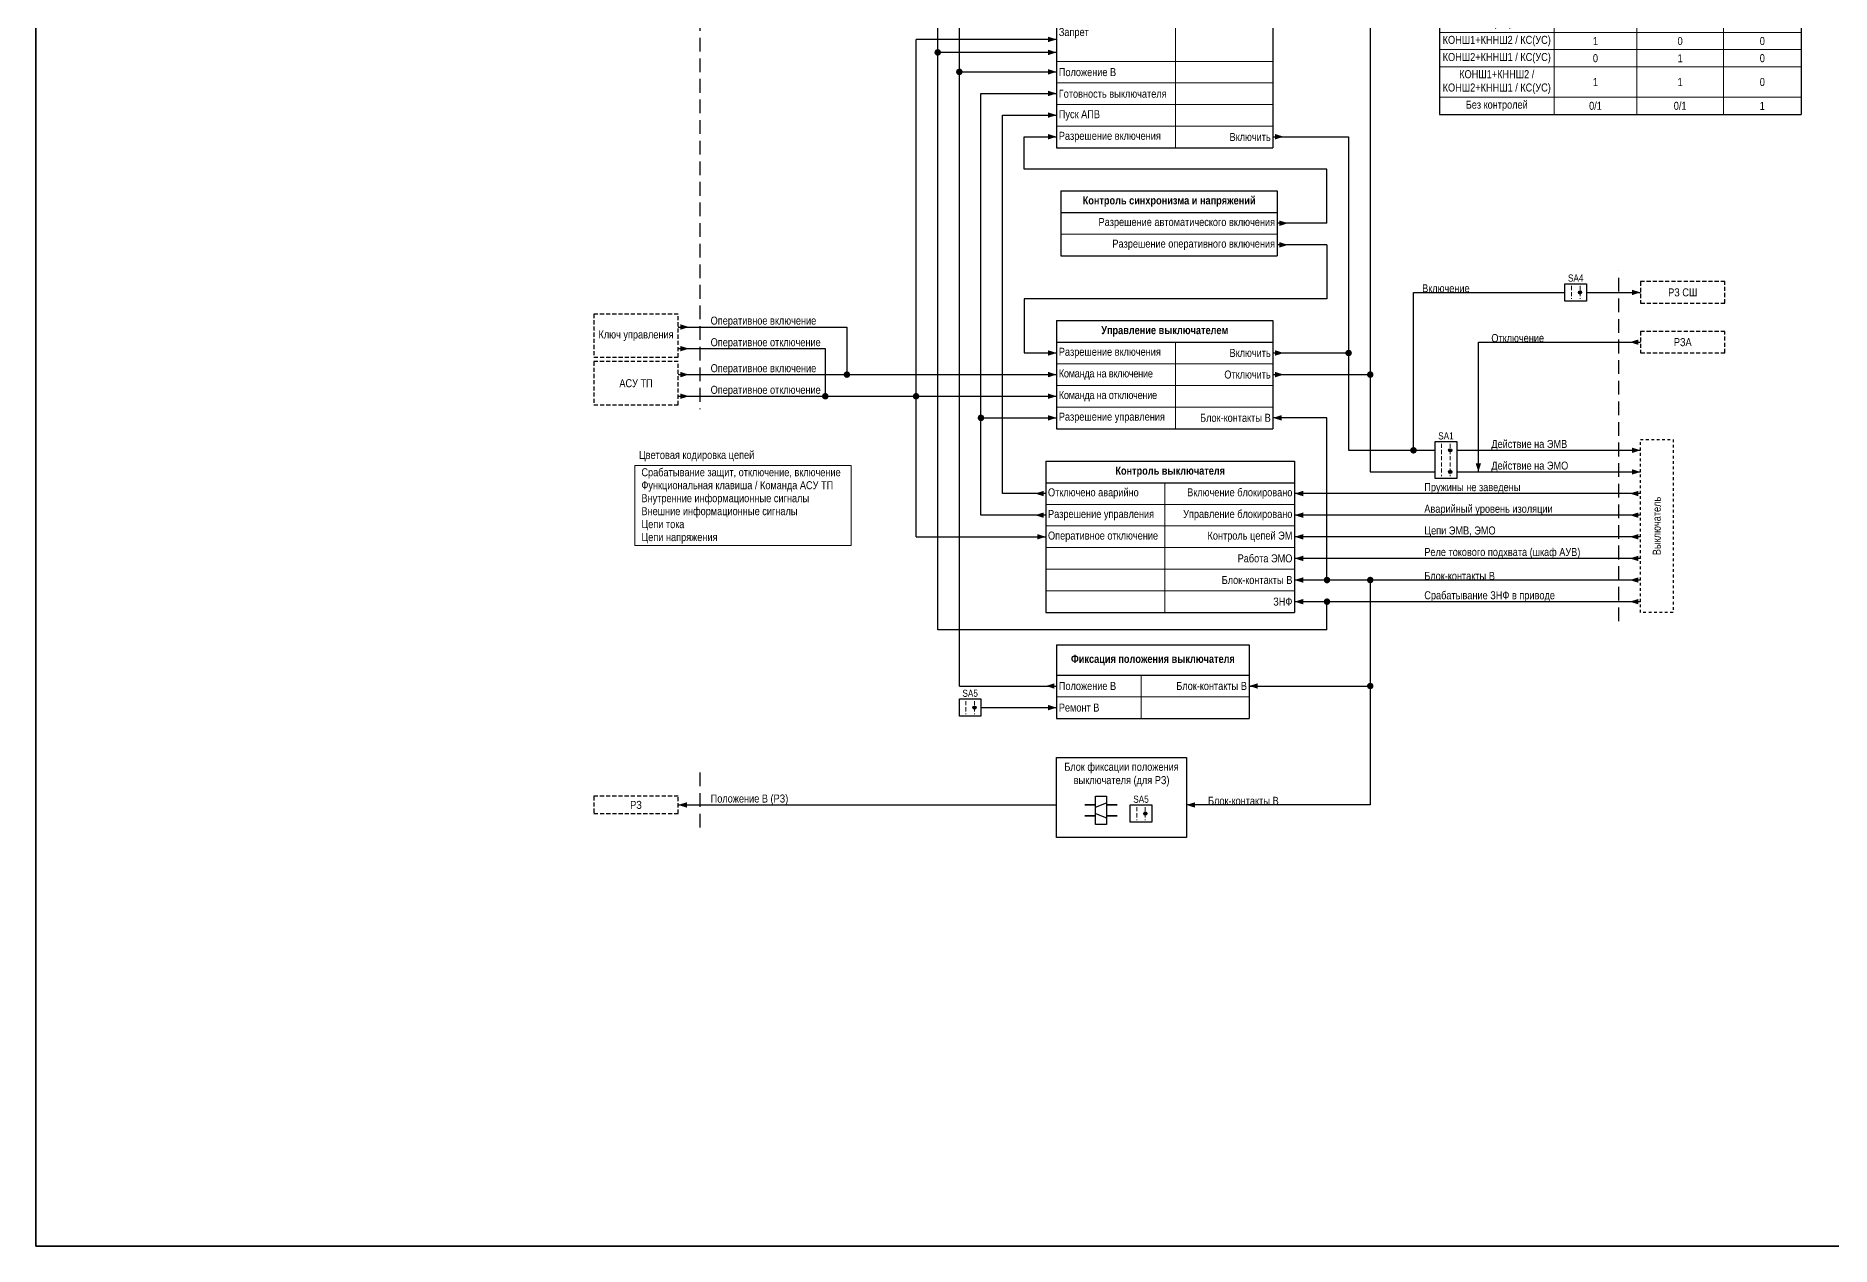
# Model space of a CAD drawing. Header units: millimetres. Extents: x 559 to 4268, y -3459 to 3336.
# Drawn here: x 2873 to 3703, y 244 to 804 of the extents above; entities that cross this region are included whole.
import ezdxf
from ezdxf.enums import TextEntityAlignment as Align

# ---------------------------------------------------------------- set-up
doc = ezdxf.new("R2010")
doc.units = ezdxf.units.MM
doc.linetypes.add('JIS_02_1.2', pattern=[2.5, 1.25, -1.25])
doc.linetypes.add('штриховая2', pattern=[9.525, 6.35, -3.175])
for name, color, linetype, lineweight in [('Основная', 7, 'Continuous', 30), ('Отключение_включение', 1, 'Continuous', 30), ('Тонкая', 7, 'Continuous', 18), ('Цепи внешние', 84, 'Continuous', 30), ('Цепи внутренние', 5, 'Continuous', 30), ('Цепи ТН', 200, 'Continuous', 30), ('Цепи ТТ', 23, 'Continuous', 30), ('Цепь - ФК и АСУ', 132, 'Continuous', 30), ('Штриховая', 7, 'штриховая2', 20)]:
    doc.layers.add(name, color=color, linetype=linetype, lineweight=lineweight)
doc.layers.add('Рамка', color=8, linetype='Continuous', lineweight=35, plot=False)
doc.styles.add('Narrow', font='ARIALN.TTF')
doc.styles.add('Табл дан', font='ARIALN.TTF')
doc.styles.add('Табл загол', font='ARIALNB.TTF')
doc.styles.add('Табл назв', font='ARIALN.TTF')

# ---------------------------------------------------------------- blocks, each defined once
blk = doc.blocks.new('*T81')
at = {"layer": 'Основная', "color": 0, "linetype": 'ByBlock', "lineweight": -2, "transparency": 16777216}
for p, q in [((0, 0), (100, 0)), ((0, 0), (0, -10)), ((100, 0), (100, -10))]:
    blk.add_line(p, q, dxfattribs=at)
at = {"layer": 'Основная', "color": 0, "linetype": 'ByBlock', "lineweight": 30, "transparency": 16777216}
for p, q in [((0, -10), (100, -10)), ((0, -10), (0, -76)), ((100, -10), (100, -76)), ((0, -76), (100, -76))]:
    blk.add_line(p, q, dxfattribs=at)
at = {"layer": 'Основная', "color": 0, "linetype": 'ByBlock', "lineweight": 18, "transparency": 16777216}
for p, q in [((55, -10), (55, -76)), ((0, -36), (100, -36)), ((0, -46), (100, -46)), ((0, -56), (100, -56)), ((0, -66), (100, -66))]:
    blk.add_line(p, q, dxfattribs=at)
at = {"layer": 'Основная', "color": 0, "transparency": 16777216, "char_height": 3.7}
for s, insert, width, attachment_point, style in [('{\\C256;АПВ}', (50, -5), 97, 5, 'Табл загол'), ('Запрет', (1, -23), 53, 4, 'Табл дан'), ('Положение В', (1, -41), 53, 4, 'Табл дан'), ('Готовность выключателя', (1, -51), 53, 4, 'Табл дан'), ('Пуск АПВ', (1, -61), 53, 4, 'Табл дан'), ('Разрешение включения  ', (1, -71), 53, 4, 'Табл дан'), ('Включить', (99, -71), 43, 6, 'Табл дан')]:
    blk.add_mtext(s, dxfattribs=dict(at, insert=insert, width=width, attachment_point=attachment_point, style=style))
blk = doc.blocks.new('Point')
at = {"layer": 'Основная', "color": 0, "const_width": 1.5}
blk.add_lwpolyline([(-0.75, 0, 1), (0.75, 0, 1)], format="xyb", close=True, dxfattribs=at)
blk = doc.blocks.new('*T77')
at = {"layer": 'Defpoints', "color": 8, "linetype": 'ByBlock', "lineweight": 0, "transparency": 16777216}
for p, q in [((0, 0), (167.3, 0)), ((0, 0), (0, -15)), ((167.3, 0), (167.3, -15))]:
    blk.add_line(p, q, dxfattribs=at)
at = {"layer": 'Основная', "color": 0, "linetype": 'ByBlock', "lineweight": -2, "transparency": 16777216}
for p, q in [((0, -15), (167.3, -15)), ((0, -15), (0, -30.87)), ((53, -15), (53, -30.87)), ((167.3, -15), (167.3, -30.87)), ((0, -22.93), (167.3, -22.93)), ((91.3, -22.93), (91.3, -30.87)), ((131.3, -22.93), (131.3, -30.87))]:
    blk.add_line(p, q, dxfattribs=at)
at = {"layer": 'Основная', "color": 0, "linetype": 'ByBlock', "lineweight": 30, "transparency": 16777216}
for p, q in [((0, -30.87), (167.3, -30.87)), ((0, -30.87), (0, -76.69)), ((167.3, -30.87), (167.3, -76.69)), ((0, -76.69), (167.3, -76.69))]:
    blk.add_line(p, q, dxfattribs=at)
at = {"layer": 'Основная', "color": 0, "linetype": 'ByBlock', "lineweight": 18, "transparency": 16777216}
for p, q in [((53, -30.87), (53, -76.69)), ((91.3, -30.87), (91.3, -76.69)), ((131.3, -30.87), (131.3, -76.69)), ((0, -38.8), (167.3, -38.8)), ((0, -46.73), (167.3, -46.73)), ((0, -54.67), (167.3, -54.67)), ((0, -68.75), (167.3, -68.75))]:
    blk.add_line(p, q, dxfattribs=at)
at = {"layer": 'Основная', "color": 0, "transparency": 16777216, "attachment_point": 5}
for s, insert, char_height, width, style in [('Условия включения выключателя', (83.65, -7.5), 4.5, 164.3, 'Табл назв'), ('Режимы', (110.15, -18.97), 3.7, 111.3, 'Табл загол'), ('{\\C256;Без контролей}', (149.3, -26.9), 3.7, 33, 'Табл загол'), ('Условия включения', (26.5, -26.9), 3.7, 50, 'Табл загол'), ('КС(УС)', (26.5, -34.83), 3.7, 51, 'Табл дан'), ('КОНШ1+КННШ2', (72.15, -26.9), 3.7, 35.3, 'Табл загол'), ('0', (72.15, -34.83), 3.7, 36.3, 'Табл дан'), ('КОНШ2+КННШ1', (111.3, -26.9), 3.7, 37, 'Табл загол'), ('0', (111.3, -34.83), 3.7, 38, 'Табл дан'), ('0', (149.3, -34.83), 3.7, 34, 'Табл дан'), ('КОНШ1+КННШ2 / КС(УС)', (26.5, -42.77), 3.7, 51, 'Табл дан'), ('1', (72.15, -42.77), 3.7, 36.3, 'Табл дан'), ('0', (111.3, -42.77), 3.7, 38, 'Табл дан'), ('0', (149.3, -42.77), 3.7, 34, 'Табл дан'), ('КОНШ2+КННШ1 / КС(УС)', (26.5, -50.7), 3.7, 51, 'Табл дан'), ('0', (72.15, -50.7), 3.7, 36.3, 'Табл дан'), ('1', (111.3, -50.7), 3.7, 38, 'Табл дан'), ('0', (149.3, -50.7), 3.7, 34, 'Табл дан'), ('КОНШ1+КННШ2 / КОНШ2+КННШ1 / КС(УС)', (26.5, -61.71), 3.7, 51, 'Табл дан'), ('1', (72.15, -61.71), 3.7, 36.3, 'Табл дан'), ('1', (111.3, -61.71), 3.7, 38, 'Табл дан'), ('0', (149.3, -61.71), 3.7, 34, 'Табл дан'), ('Без контролей', (26.5, -72.72), 3.7, 51, 'Табл дан'), ('\\A1;{\\H1x;0/1}', (72.15, -72.72), 3.7, 36.3, 'Табл дан'), ('\\A1;{\\H1x;0/1}', (111.3, -72.72), 3.7, 38, 'Табл дан'), ('1', (149.3, -72.72), 3.7, 34, 'Табл дан')]:
    blk.add_mtext(s, dxfattribs=dict(at, insert=insert, char_height=char_height, width=width, style=style))
blk = doc.blocks.new('*T102')
at = {"layer": 'Основная', "color": 0, "linetype": 'ByBlock', "lineweight": -2, "transparency": 16777216}
for p, q in [((0, 0), (115, 0)), ((0, 0), (0, -10)), ((115, 0), (115, -10))]:
    blk.add_line(p, q, dxfattribs=at)
at = {"layer": 'Основная', "color": 0, "linetype": 'ByBlock', "lineweight": 30, "transparency": 16777216}
for p, q in [((0, -10), (115, -10)), ((0, -10), (0, -70)), ((115, -10), (115, -70)), ((0, -70), (115, -70))]:
    blk.add_line(p, q, dxfattribs=at)
at = {"layer": 'Основная', "color": 0, "linetype": 'ByBlock', "lineweight": 18, "transparency": 16777216}
for p, q in [((55, -10), (55, -70)), ((0, -20), (115, -20)), ((0, -30), (115, -30)), ((0, -40), (115, -40)), ((0, -50), (115, -50)), ((0, -60), (115, -60))]:
    blk.add_line(p, q, dxfattribs=at)
at = {"layer": 'Основная', "color": 0, "transparency": 16777216, "char_height": 3.7}
for s, insert, width, attachment_point, style in [('Контроль выключателя', (57.5, -5), 112, 5, 'Табл загол'), ('Отключено аварийно', (1, -15), 53, 4, 'Табл дан'), ('Включение блокировано', (114, -15), 58, 6, 'Табл дан'), ('Разрешение управления', (1, -25), 53, 4, 'Табл дан'), ('Управление блокировано', (114, -25), 58, 6, 'Табл дан'), ('Оперативное отключение', (1, -35), 53, 4, 'Табл дан'), ('Контроль цепей ЭМ', (114, -35), 58, 6, 'Табл дан'), ('Работа ЭМО', (114, -45), 58, 6, 'Табл дан'), ('Блок-контакты В', (114, -55), 58, 6, 'Табл дан'), ('ЗНФ', (114, -65), 58, 6, 'Табл дан')]:
    blk.add_mtext(s, dxfattribs=dict(at, insert=insert, width=width, attachment_point=attachment_point, style=style))
blk = doc.blocks.new('*T103')
at = {"layer": 'Основная', "color": 0, "linetype": 'ByBlock', "lineweight": -2, "transparency": 16777216}
for p, q in [((0, 0), (100, 0)), ((0, 0), (0, -10)), ((100, 0), (100, -10))]:
    blk.add_line(p, q, dxfattribs=at)
at = {"layer": 'Основная', "color": 0, "linetype": 'ByBlock', "lineweight": 30, "transparency": 16777216}
for p, q in [((0, -10), (100, -10)), ((0, -10), (0, -50)), ((100, -10), (100, -50)), ((0, -50), (100, -50))]:
    blk.add_line(p, q, dxfattribs=at)
at = {"layer": 'Основная', "color": 0, "linetype": 'ByBlock', "lineweight": 18, "transparency": 16777216}
for p, q in [((55, -10), (55, -50)), ((0, -20), (100, -20)), ((0, -30), (100, -30)), ((0, -40), (100, -40))]:
    blk.add_line(p, q, dxfattribs=at)
at = {"layer": 'Основная', "color": 0, "transparency": 16777216, "char_height": 3.7}
for s, insert, width, attachment_point, style in [('Управление выключателем', (50, -5), 97, 5, 'Табл загол'), ('Разрешение включения  ', (1, -15), 53, 4, 'Табл дан'), ('Включить', (99, -15), 43, 6, 'Табл дан'), ('{\\T0.95;Команда на включение}', (1, -25), 53, 4, 'Табл дан'), ('Отключить', (99, -25), 43, 6, 'Табл дан'), ('{\\T0.95;Команда на отключение}', (1, -35), 53, 4, 'Табл дан'), ('Разрешение управления', (1, -45), 53, 4, 'Табл дан'), ('Блок-контакты В', (99, -45), 43, 6, 'Табл дан')]:
    blk.add_mtext(s, dxfattribs=dict(at, insert=insert, width=width, attachment_point=attachment_point, style=style))
blk = doc.blocks.new('*T101')
at = {"layer": 'Основная', "color": 0, "linetype": 'ByBlock', "lineweight": -2, "transparency": 16777216}
for p, q in [((0, 0), (89, 0)), ((0, 0), (0, -14.03)), ((89, 0), (89, -14.03))]:
    blk.add_line(p, q, dxfattribs=at)
at = {"layer": 'Основная', "color": 0, "linetype": 'ByBlock', "lineweight": 30, "transparency": 16777216}
for p, q in [((0, -14.03), (89, -14.03)), ((0, -14.03), (0, -34.03)), ((89, -14.03), (89, -34.03)), ((0, -34.03), (89, -34.03))]:
    blk.add_line(p, q, dxfattribs=at)
at = {"layer": 'Основная', "color": 0, "linetype": 'ByBlock', "lineweight": 18, "transparency": 16777216}
for p, q in [((39, -14.03), (39, -34.03)), ((0, -24.03), (89, -24.03))]:
    blk.add_line(p, q, dxfattribs=at)
at = {"layer": 'Основная', "color": 0, "transparency": 16777216, "char_height": 3.7}
for s, insert, width, attachment_point, style in [('Фиксация положения выключателя', (44.5, -7.02), 86, 5, 'Табл загол'), ('\\A1;Положение В', (1, -19.03), 37, 4, 'Табл дан'), ('Блок-контакты В', (88, -19.03), 48, 6, 'Табл дан'), ('Ремонт В', (1, -29.03), 37, 4, 'Табл дан')]:
    blk.add_mtext(s, dxfattribs=dict(at, insert=insert, width=width, attachment_point=attachment_point, style=style))
blk = doc.blocks.new('*T140')
at = {"layer": 'Основная', "color": 0, "linetype": 'ByBlock', "lineweight": -2, "transparency": 16777216}
for p, q in [((0, 0), (100, 0)), ((0, 0), (0, -10)), ((100, 0), (100, -10))]:
    blk.add_line(p, q, dxfattribs=at)
at = {"layer": 'Основная', "color": 0, "linetype": 'ByBlock', "lineweight": 30, "transparency": 16777216}
for p, q in [((0, -10), (100, -10)), ((0, -10), (0, -30)), ((100, -10), (100, -30)), ((0, -30), (100, -30))]:
    blk.add_line(p, q, dxfattribs=at)
at = {"layer": 'Основная', "color": 0, "linetype": 'ByBlock', "lineweight": 18, "transparency": 16777216}
blk.add_line((0, -20), (100, -20), dxfattribs=at)
at = {"layer": 'Основная', "color": 0, "transparency": 16777216, "char_height": 3.7}
for s, insert, width, attachment_point, style in [('{\\C256;Контроль синхронизма и напряжений}', (50, -5), 97, 5, 'Табл загол'), ('Разрешение автоматического включения', (99, -15), 98, 6, 'Табл дан'), ('Разрешение оперативного включения', (99, -25), 98, 6, 'Табл дан')]:
    blk.add_mtext(s, dxfattribs=dict(at, insert=insert, width=width, attachment_point=attachment_point, style=style))

msp = doc.modelspace()

# ---------------------------------------------------------------- hatches: boundary and pattern name
at = {"layer": 'Тонкая', "lineweight": 25, "ltscale": 0.25}
h = msp.add_hatch(color=256, dxfattribs=at)
edge = h.paths.add_edge_path()
edge.add_arc((3587, 685), 0.75, 0, 360)
h = msp.add_hatch(color=256, dxfattribs=at)
edge = h.paths.add_edge_path()
edge.add_arc((3527, 612), 0.75, 0, 360)
h = msp.add_hatch(color=256, dxfattribs=at)
edge = h.paths.add_edge_path()
edge.add_arc((3527, 602), 0.75, 0, 360)
h = msp.add_hatch(color=256, dxfattribs=at)
edge = h.paths.add_edge_path()
edge.add_arc((3307, 493), 0.75, 0, 360)
h = msp.add_hatch(color=256, dxfattribs=at)
edge = h.paths.add_edge_path()
edge.add_arc((3386, 444), 0.75, 0, 360)

# ---------------------------------------------------------------- linework, layer by layer
at = {"layer": 'Основная'}
for points in [[(3580, 689), (3590, 689), (3590, 681), (3580, 681)], [(3520, 616), (3530, 616), (3530, 599), (3520, 599)], [(3300, 497), (3310, 497), (3310, 489), (3300, 489)], [(3345, 470), (3405, 470), (3405, 433), (3345, 433)], [(3363, 452), (3368, 452), (3368, 439), (3363, 439)], [(3358, 448), (3363, 448), (3363, 448), (3358, 448)], [(3358, 443), (3363, 443), (3363, 443), (3358, 443)], [(3368, 448), (3373, 448), (3373, 448), (3368, 448)], [(3368, 443), (3373, 443), (3373, 443), (3368, 443)], [(3379, 448), (3389, 448), (3389, 440), (3379, 440)]]:
    msp.add_lwpolyline(points, close=True, dxfattribs=at)
at = {"layer": 'Основная', "color": 5}
msp.add_lwpolyline([(3300, 503), (3345, 503)], dxfattribs=at)
at = {"layer": 'Основная'}
for points in [[(3363, 447), (3368, 449)], [(3363, 444), (3368, 442)]]:
    msp.add_lwpolyline(points, dxfattribs=at)
at = {"layer": 'Отключение_включение'}
for points in [[(3490, 858), (3490, 602)], [(3170, 669), (3248, 669), (3248, 647)], [(3170, 659), (3238, 659), (3238, 637)], [(3540, 662), (3615, 662)], [(3170, 647), (3345, 647)], [(3280, 572), (3340, 572)]]:
    msp.add_lwpolyline(points, dxfattribs=at)
at = {"layer": 'Отключение_включение', "ltscale": 0.3}
for points in [[(3280, 572), (3280, 802)], [(3345, 802), (3280, 802)], [(3445, 757), (3480, 757)], [(3480, 757), (3480, 612)], [(3445, 657), (3480, 657)], [(3540, 602), (3540, 662)], [(3445, 647), (3490, 647)], [(3170, 637), (3345, 637)], [(3480, 612), (3520, 612)], [(3530, 612), (3615, 612)], [(3490, 602), (3520, 602)], [(3530, 602), (3615, 602)]]:
    msp.add_lwpolyline(points, dxfattribs=at)
for points in [[(3345, 802, 0, 2.5, 0), (3341, 802, 0, 0, 0)], [(3450, 757, 0, 2.5, 0), (3446, 757, 0, 0, 0)], [(3175, 669, 0, 2.5, 0), (3171, 669, 0, 0, 0)], [(3175, 659, 0, 2.5, 0), (3171, 659, 0, 0, 0)], [(3450, 657, 0, 2.5, 0), (3446, 657, 0, 0, 0)], [(3610, 662, 0, 2.5, 0), (3614, 662, 0, 0, 0)], [(3175, 647, 0, 2.5, 0), (3171, 647, 0, 0, 0)], [(3345, 647, 0, 2.5, 0), (3341, 647, 0, 0, 0)], [(3450, 647, 0, 2.5, 0), (3446, 647, 0, 0, 0)], [(3175, 637, 0, 2.5, 0), (3171, 637, 0, 0, 0)], [(3345, 637, 0, 2.5, 0), (3341, 637, 0, 0, 0)], [(3540, 602, 0, 2.5, 0), (3540, 606, 0, 0, 0)], [(3615, 612, 0, 2.5, 0), (3611, 612, 0, 0, 0)], [(3615, 602, 0, 2.5, 0), (3611, 602, 0, 0, 0)], [(3340, 572, 0, 2.5, 0), (3336, 572, 0, 0, 0)]]:
    msp.add_lwpolyline(points, format="xyseb", dxfattribs=at)
at = {"layer": 'Рамка', "color": 1}
msp.add_lwpolyline([(2873, 1843), (4183, 1843), (4183, 244), (2873, 244)], close=True, dxfattribs=at)
at = {"layer": 'Тонкая', "ltscale": 0.3}
msp.add_lwpolyline([(3150, 605), (3250, 605), (3250, 568), (3150, 568)], close=True, dxfattribs=at)
at = {"layer": 'Тонкая', "lineweight": 25, "ltscale": 0.25}
for centre in [(3587, 685), (3527, 612), (3527, 602), (3307, 493), (3386, 444)]:
    msp.add_circle(centre, 0.75, dxfattribs=at)
at = {"layer": 'Цепи внешние'}
for points in [[(3290, 529), (3290, 915)], [(3470, 627), (3445, 627)], [(3470, 552), (3470, 627)], [(3490, 552), (3490, 448)], [(3615, 542), (3455, 542)], [(3470, 529), (3470, 542)], [(3434, 503), (3490, 503)], [(3490, 448), (3405, 448)]]:
    msp.add_lwpolyline(points, dxfattribs=at)
at = {"layer": 'Цепи внешние', "ltscale": 0.3}
for points in [[(3345, 796, 0, 2.5, 0), (3341, 796, 0, 0, 0)], [(3615, 685, 0, 2.5, 0), (3611, 685, 0, 0, 0)], [(3445, 627, 0, 2.5, 0), (3449, 627, 0, 0, 0)], [(3455, 592, 0, 2.5, 0), (3459, 592, 0, 0, 0)], [(3610, 592, 0, 2.5, 0), (3614, 592, 0, 0, 0)], [(3455, 582, 0, 2.5, 0), (3459, 582, 0, 0, 0)], [(3610, 582, 0, 2.5, 0), (3614, 582, 0, 0, 0)], [(3455, 572, 0, 2.5, 0), (3459, 572, 0, 0, 0)], [(3610, 572, 0, 2.5, 0), (3614, 572, 0, 0, 0)], [(3455, 562, 0, 2.5, 0), (3459, 562, 0, 0, 0)], [(3610, 562, 0, 2.5, 0), (3614, 562, 0, 0, 0)], [(3455, 552, 0, 2.5, 0), (3459, 552, 0, 0, 0)], [(3610, 552, 0, 2.5, 0), (3614, 552, 0, 0, 0)], [(3455, 542, 0, 2.5, 0), (3459, 542, 0, 0, 0)], [(3610, 542, 0, 2.5, 0), (3614, 542, 0, 0, 0)], [(3434, 503, 0, 2.5, 0), (3438, 503, 0, 0, 0)], [(3170, 448, 0, 2.5, 0), (3174, 448, 0, 0, 0)], [(3405, 448, 0, 2.5, 0), (3409, 448, 0, 0, 0)]]:
    msp.add_lwpolyline(points, format="xyseb", dxfattribs=at)
for points in [[(3345, 796), (3290, 796)], [(3510, 612), (3510, 685)], [(3510, 685), (3580, 685)], [(3590, 685), (3615, 685)], [(3615, 592), (3455, 592)], [(3615, 582), (3455, 582)], [(3615, 572), (3615, 572), (3615, 572), (3455, 572)], [(3615, 562), (3615, 562), (3615, 562), (3455, 562)], [(3615, 552), (3615, 552), (3615, 552), (3455, 552)], [(3605, 552), (3605, 552), (3605, 552), (3455, 552)], [(3470, 529), (3290, 529)], [(3170, 448), (3345, 448)]]:
    msp.add_lwpolyline(points, dxfattribs=at)
at = {"layer": 'Цепи внешние', "linetype": 'штриховая2', "ltscale": 0.3}
for points in [[(3654, 690), (3615, 690), (3615, 680), (3654, 680)], [(3170, 675), (3131, 675), (3131, 655), (3170, 655)], [(3654, 667), (3615, 667), (3615, 657), (3654, 657)], [(3170, 653), (3131, 653), (3131, 633), (3170, 633)], [(3170, 452), (3131, 452), (3131, 444), (3170, 444)]]:
    msp.add_lwpolyline(points, close=True, dxfattribs=at)
at = {"layer": 'Цепи внешние', "linetype": 'JIS_02_1.2'}
msp.add_lwpolyline([(3615, 617), (3630, 617), (3630, 537), (3615, 537)], close=True, dxfattribs=at)
at = {"layer": 'Цепи внутренние'}
for p, q in [((3470, 717), (3447, 717)), ((3470, 707), (3447, 707))]:
    msp.add_line(p, q, dxfattribs=at)
at = {"layer": 'Цепи внутренние', "ltscale": 0.3}
for points in [[(3300, 503), (3300, 1158)], [(3310, 582), (3310, 777)], [(3320, 592), (3320, 767)], [(3310, 627), (3345, 627)], [(3340, 592), (3320, 592)], [(3340, 582), (3310, 582)]]:
    msp.add_lwpolyline(points, dxfattribs=at)
at = {"layer": 'Цепи внутренние', "linetype": 'штриховая2'}
for points in [[(3180, 898), (3180, 631)], [(3605, 533), (3605, 695)], [(3180, 463), (3180, 437)]]:
    msp.add_lwpolyline(points, dxfattribs=at)
at = {"layer": 'Цепи внутренние'}
for points in [[(3300, 787), (3345, 787)], [(3310, 777), (3345, 777)], [(3320, 767), (3345, 767)], [(3330, 742), (3330, 757)], [(3330, 757), (3345, 757)], [(3470, 742), (3330, 742)], [(3470, 717), (3470, 742)], [(3470, 707), (3470, 682)], [(3470, 682), (3330, 682)], [(3330, 682), (3330, 657)], [(3330, 657), (3345, 657)]]:
    msp.add_lwpolyline(points, dxfattribs=at)
at = {"layer": 'Цепи внутренние', "ltscale": 0.3}
for points in [[(3345, 787, 0, 2.5, 0), (3341, 787, 0, 0, 0)], [(3345, 777, 0, 2.5, 0), (3341, 777, 0, 0, 0)], [(3345, 767, 0, 2.5, 0), (3341, 767, 0, 0, 0)], [(3345, 757, 0, 2.5, 0), (3341, 757, 0, 0, 0)], [(3452, 717, 0, 2.5, 0), (3448, 717, 0, 0, 0)], [(3452, 707, 0, 2.5, 0), (3448, 707, 0, 0, 0)], [(3345, 657, 0, 2.5, 0), (3341, 657, 0, 0, 0)], [(3345, 627, 0, 2.5, 0), (3341, 627, 0, 0, 0)], [(3335, 592, 0, 2.5, 0), (3339, 592, 0, 0, 0)], [(3335, 582, 0, 2.5, 0), (3339, 582, 0, 0, 0)], [(3340, 503, 0, 2.5, 0), (3344, 503, 0, 0, 0)]]:
    msp.add_lwpolyline(points, format="xyseb", dxfattribs=at)
at = {"layer": 'Цепь - ФК и АСУ'}
msp.add_lwpolyline([(3310, 493), (3345, 493)], dxfattribs=at)
at = {"layer": 'Цепь - ФК и АСУ', "ltscale": 0.3}
msp.add_lwpolyline([(3345, 493, 0, 2.5, 0), (3341, 493, 0, 0, 0)], format="xyseb", dxfattribs=at)
at = {"layer": 'Штриховая', "ltscale": 0.3}
for p, q in [((3583, 688), (3583, 682)), ((3587, 688), (3587, 682)), ((3523, 615), (3523, 600)), ((3527, 615), (3527, 600)), ((3303, 496), (3303, 490)), ((3307, 496), (3307, 490)), ((3382, 447), (3382, 441)), ((3386, 447), (3386, 441))]:
    msp.add_line(p, q, dxfattribs=at)

# ---------------------------------------------------------------- block references
for name, p in [('*T77', (3522, 844)), ('*T81', (3345, 827.86)), ('*T140', (3346.99, 732)), ('*T103', (3345, 672)), ('*T102', (3340, 607)), ('*T101', (3345, 522.03))]:
    msp.add_blockref(name, p)
at = {"layer": 'Отключение_включение'}
for p in [(3480, 657), (3248, 647), (3490, 647), (3238, 637), (3280, 637)]:
    msp.add_blockref('Point', p, dxfattribs=at)
at = {"layer": 'Цепи внешние'}
for p in [(3290, 796), (3510, 612), (3470, 552), (3490, 552), (3470, 542), (3490, 503)]:
    msp.add_blockref('Point', p, dxfattribs=at)
at = {"layer": 'Цепи внутренние'}
for p in [(3300, 787), (3310, 627)]:
    msp.add_blockref('Point', p, dxfattribs=at)

# ---------------------------------------------------------------- texts
at = {"layer": 'Основная', "style": 'Narrow'}
for s, height, p in [('SA4', 3.3, (3585, 690)), ('SA1', 3.3, (3525, 617)), ('Цветовая кодировка цепей', 3.7, (3178.5, 608)), ('SA5', 3.3, (3305, 498)), ('SA5', 3.3, (3384, 449))]:
    msp.add_text(s, height=height, dxfattribs=at).set_placement(p, align=Align.CENTER)
at = {"layer": 'Основная', "char_height": 3.7, "style": 'Narrow'}
for s, insert, width, attachment_point in [('Включение', (3514, 685), 79, 7), ('РЗ СШ', (3634.5, 685), 39, 5), ('Оперативное включение', (3185, 669), 70, 7), ('Ключ управления', (3150.5, 665), 39, 5), ('Отключение', (3546, 662), 30, 7), ('Оперативное отключение', (3185, 659), 70, 7), ('РЗА', (3634.5, 662), 39, 5), ('Оперативное включение', (3185, 647), 70, 7), ('АСУ ТП', (3150.5, 643), 39, 5), ('Оперативное отключение', (3185, 637), 70, 7), ('{\\C0;Действие на ЭМВ}', (3546, 612), 39, 7), ('{\\C0;Действие на ЭМО}', (3546, 602), 43.2754, 7), ('{\\C0;Пружины не заведены}', (3515, 592), 80, 7), ('{\\C0;Аварийный уровень изоляции}', (3515, 582), 80, 7), ('{\\C0;Цепи ЭМВ, ЭМО}', (3515, 572), 43.2754, 7), ('{\\C0;Реле токового подхвата (шкаф АУВ)}', (3515, 562), 83, 7), ('{\\C0;Блок-контакты В}', (3515, 552), 43.2754, 7), ('{\\C0;Срабатывание ЗНФ в приводе}', (3515, 542), 102, 7), ('{\\C0;Блок фиксации положения выключателя (для РЗ)}', (3375, 462), 60, 5), ('РЗ', (3150.5, 448), 39, 5), ('\\A1;{\\C0;Положение В (РЗ)}', (3185, 448), 62, 7), ('{\\C0;Блок-контакты В}', (3415, 448), 43.2754, 7)]:
    msp.add_mtext(s, dxfattribs=dict(at, insert=insert, width=width, attachment_point=attachment_point))
at = {"layer": 'Основная', "insert": (3622.5, 577), "char_height": 3.7, "width": 80, "attachment_point": 5, "rotation": 90, "style": 'Narrow'}
msp.add_mtext('{\\C0;Выключатель}', dxfattribs=at)
at = {"layer": 'Отключение_включение', "style": 'Narrow'}
msp.add_text('Срабатывание защит, отключение, включение', height=3.7, dxfattribs=at).set_placement((3153, 600))
at = {"layer": 'Цепи внешние', "style": 'Narrow'}
msp.add_text('Внешние информационные сигналы', height=3.7, dxfattribs=at).set_placement((3153, 582))
at = {"layer": 'Цепи внутренние', "style": 'Narrow'}
msp.add_text('Внутренние информационные сигналы', height=3.7, dxfattribs=at).set_placement((3153, 588))
at = {"layer": 'Цепи ТН', "style": 'Narrow'}
msp.add_text('Цепи напряжения', height=3.7, dxfattribs=at).set_placement((3153, 570))
at = {"layer": 'Цепи ТТ', "style": 'Narrow'}
msp.add_text('Цепи тока', height=3.7, dxfattribs=at).set_placement((3153, 576))
at = {"layer": 'Цепь - ФК и АСУ', "style": 'Narrow'}
msp.add_text('Функциональная клавиша / Команда АСУ ТП', height=3.7, dxfattribs=at).set_placement((3153, 594))

doc.saveas('drawing.dxf')
